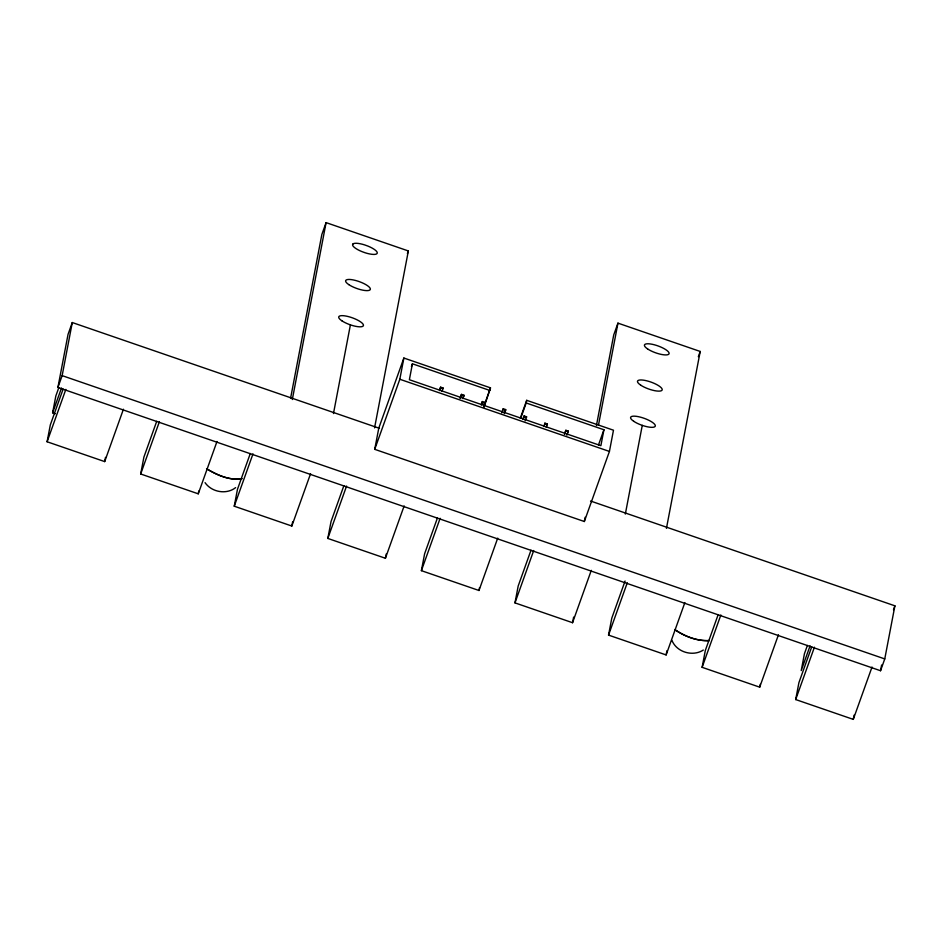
<?xml version="1.0" encoding="UTF-8"?>
<svg xmlns="http://www.w3.org/2000/svg" width="942" height="942" viewBox="0 0 942 942"><rect width="100%" height="100%" fill="white"/><g stroke="black" fill="none" stroke-linecap="round" stroke-linejoin="round"><path stroke-width="1.41" d="M123.426 409.24L104.68 461.592L47.1 441.763L50.326 424.877L63.149 389.046M55.366 413.75L52.622 412.808L55.849 395.911L58.816 387.645M590.528 501.014L894.9 605.824L884.762 658.917L880.534 670.728L57.909 387.445L68.048 334.351L72.275 322.541L379.426 428.316M57.909 387.445L62.148 375.634L72.275 322.541M104.68 461.592L105.492 457.376M217.001 441.468L198.256 493.82L140.676 473.991L143.902 457.094L156.725 421.274M198.256 493.82L198.797 491.006M310.577 473.685L291.832 526.036L234.252 506.207L237.466 489.322L250.301 453.502M290.56 398.395L321.858 234.428L326.085 222.618L408.345 250.949L374.575 427.856M292.314 399.526L326.085 222.618M291.832 526.036L292.632 521.821M333.468 413.562L350.4 324.86M404.153 505.913L385.408 558.265L327.816 538.435L331.042 521.538L343.865 485.719M520.278 418.236L526.696 400.326L613.477 430.211L609.427 451.442L584.334 521.515L374.728 449.334L378.79 428.092L403.871 358.031L490.499 387.857L484.07 407.05M374.728 449.334L399.82 379.261L403.871 358.031M489.993 390.518L412.419 363.8L409.381 379.72L600.878 445.672L603.928 429.752L526.189 402.976L526.696 400.326M385.408 558.265L386.208 554.037M440.467 387.927L440.609 387.162L443.081 388.01L442.94 388.775L440.467 387.927L439.502 390.624M497.717 538.129L478.983 590.493L421.392 570.664L424.618 553.766L437.441 517.947M460.379 397.854L461.498 394.38L463.959 395.228L462.852 398.702M482.222 402.316L482.363 401.551L484.836 402.399L484.694 403.164L482.222 402.316L481.256 405.013M505.548 410.359L505.689 409.593L503.228 408.734L503.075 409.511L505.548 410.359L504.582 413.055M478.983 590.493L479.513 587.678M523.964 416.705L524.105 415.928L526.578 416.788L526.425 417.553L523.964 416.705L522.998 419.402M544.912 423.146L544.782 423.876L547.243 424.724L547.384 424.006L544.912 423.146L543.817 426.573M591.293 570.357L572.548 622.709L514.968 602.88L518.194 585.995L531.017 550.175M565.718 431L565.859 430.282L568.32 431.13L568.191 431.86L565.718 431L564.753 433.709M596.427 425.548L613.725 334.94L617.952 323.13L700.212 351.46L666.441 528.368M598.453 425.242L617.952 323.13M584.334 521.515L585.147 517.264M572.548 622.709L573.631 617.081M625.335 514.073L642.267 425.372M684.869 602.586L666.124 654.937L608.544 635.108L611.77 618.211L625.088 581.014M666.124 654.937L666.936 650.71M778.445 634.802L759.699 687.165L702.12 667.325L705.334 650.439L718.169 614.62M759.699 687.165L760.241 684.339M872.021 667.03L853.275 719.382L795.684 699.553L798.91 682.667L811.733 646.836M853.275 719.382L854.076 715.166M880.534 670.728L881.63 664.993M52.622 412.808L61.501 388.01M47.1 441.763L65.846 389.411M140.676 473.991L159.422 421.639M234.252 506.207L252.998 453.856M407.403 253.575L408.345 250.949M327.816 538.435L346.562 486.084M411.43 366.556L412.419 363.8M439.643 389.858L440.609 387.162M441.963 391.483L443.081 388.01M460.037 398.431L461.498 394.38M462.993 397.924L463.959 395.228M421.392 570.664L440.138 518.3M481.397 404.248L482.363 401.551M483.717 405.872L484.836 402.399M483.587 407.144L490.499 387.857M501.78 412.784L503.228 408.734M504.241 413.632L505.689 409.593M520.761 418.13L526.189 402.976M523.14 418.637L524.105 415.928M525.13 420.827L526.578 416.788M546.278 427.421L547.384 424.006M564.411 434.333L565.859 430.282M566.872 435.18L568.32 431.13M514.968 602.88L533.714 550.528M598.5 444.907L603.928 429.752M698.328 356.7L700.212 351.46M608.544 635.108L627.29 582.757M702.12 667.325L720.865 614.973M807.4 645.435L804.444 653.701L801.218 670.598L810.096 645.8M795.684 699.553L814.43 647.201M893.487 609.768L894.9 605.824M235.618 487.638C226.363 494.903 211.679 492.183 205.05 482.657M703.309 650.051C692.735 656.951 676.639 652.217 671.94 640.383M241.988 478.63C229.789 480.867 217.331 475.062 206.981 469.034M241.764 478.807C229.389 480.585 216.884 475.051 206.545 468.68M461.344 395.145L463.817 395.993M399.82 379.261L609.427 451.442M62.148 375.634L884.762 658.917M352.92 243.99L352.555 244.873A13.058 3.638 19.7 0 0 361.905 251.596L365.119 252.762A13.058 3.638 19.7 0 0 377.189 253.304A13.058 3.638 19.7 0 0 367.91 246.086L364.707 244.932A13.058 3.638 19.7 0 0 352.92 243.99M709.091 640.595C696.915 641.184 684.622 636.368 674.696 629.539C684.646 636.321 696.915 641.231 709.091 640.595M647.566 348.905A13.058 3.638 19.7 0 0 668.514 354.392A13.058 3.638 19.7 0 0 654.254 344.76A13.058 3.638 19.7 0 0 647.566 348.905M640.654 385.113A13.058 3.638 19.7 0 0 661.602 390.589A13.058 3.638 19.7 0 0 647.342 380.957A13.058 3.638 19.7 0 0 640.654 385.113M633.742 421.31A13.058 3.638 19.7 0 0 654.702 426.797A13.058 3.638 19.7 0 0 640.43 417.153A13.058 3.638 19.7 0 0 633.742 421.31M348.787 284.602A13.058 3.638 19.7 0 0 369.735 290.089A13.058 3.638 19.7 0 0 355.475 280.445A13.058 3.638 19.7 0 0 348.787 284.602M341.875 320.798A13.058 3.638 19.7 0 0 362.835 326.285A13.058 3.638 19.7 0 0 348.564 316.642A13.058 3.638 19.7 0 0 341.875 320.798"/></g></svg>
